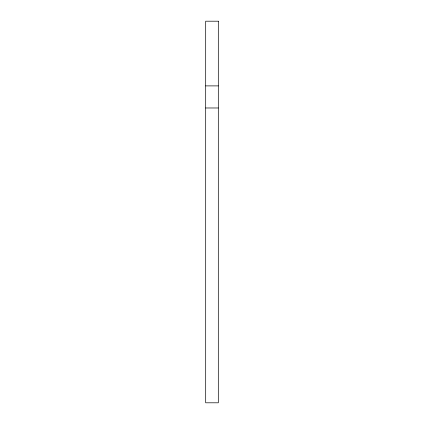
<?xml version="1.0" encoding="UTF-8"?>
<svg xmlns="http://www.w3.org/2000/svg" width="424" height="424" viewBox="0 0 424 424"><rect width="100%" height="100%" fill="white"/><g stroke="black" fill="none" stroke-linecap="round" stroke-linejoin="round"><path stroke-width="0.64" d="M205.688 85.892L218.312 85.892M205.688 107.982L218.312 107.982M218.312 21.2L205.688 21.2L205.688 402.8L218.312 402.8L218.312 21.2"/></g></svg>
